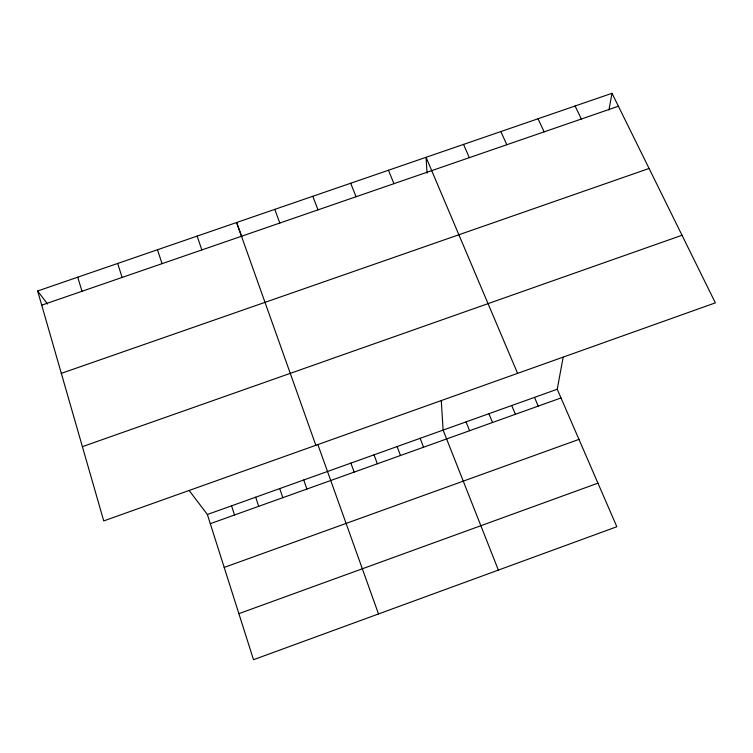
<?xml version="1.0" encoding="UTF-8"?>
<svg xmlns="http://www.w3.org/2000/svg" width="753" height="753" viewBox="0 0 753 753"><rect width="100%" height="100%" fill="white"/><g stroke="black" fill="none" stroke-linecap="round" stroke-linejoin="round"><path stroke-width="1.13" d="M189.191 490.542L207.376 514.497L253.507 659.703L616.829 526.733L557.229 389.245L563.159 357.214M608.923 110.004L612.02 93.297L37.65 290.997L103.735 520.916L715.35 302.857L612.02 93.297M238.88 613.657L597.938 483.162M224.187 567.423L578.963 439.385M207.376 514.497L557.229 389.245M210.294 523.683L561.004 397.942M82.388 446.651L682.02 235.256M61.322 373.356L649.086 168.465M41.726 305.172L618.401 106.239M37.65 290.997L47.543 304.024M575.104 106.004L581.335 119.021M538.047 118.758L544.137 131.86M500.858 131.559L506.797 144.736M463.528 144.407L469.326 157.669M534.508 397.377L538.226 406.112M517.593 373.366L426.057 157.311L427.045 173.105M511.739 405.528L515.4 414.291M488.913 413.698L492.528 422.489M388.444 170.253L393.951 183.666M466.041 421.887L469.59 430.716M350.7 183.243L356.047 196.74M498.373 570.087L443.112 430.095L441.277 400.671M420.136 438.321L423.572 447.216M312.806 196.288L318.001 209.861M397.104 446.576L400.483 455.49M374.015 454.84L377.347 463.792M274.779 209.381L279.824 223.039M241.76 236.611L236.602 222.521L315.855 445.287M317.898 444.656L378.505 613.959M350.879 463.123L354.155 472.103M303.741 480L306.895 489.045M197.117 236.103L201.851 249.93M279.74 488.593L282.836 497.677M255.672 497.206L258.712 506.317M157.481 249.751L162.055 263.663M231.557 505.837L234.531 514.986M117.694 263.446L122.099 277.443M77.747 277.198L81.992 291.279"/></g></svg>
